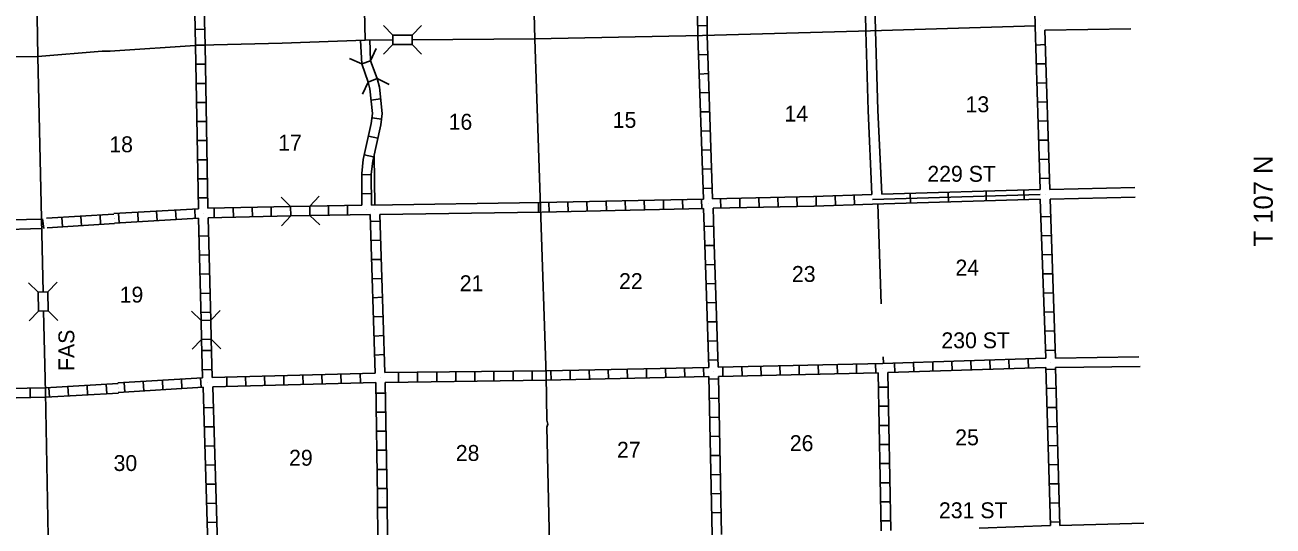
# Model space of a CAD drawing. Extents: x 2532 to 2309218, y 18983 to 16281591.
# Drawn here: x 2163115 to 2202349, y 16004573 to 16020319 of the extents above; entities that cross this region are included whole.
import ezdxf

# ---------------------------------------------------------------- set-up
doc = ezdxf.new("R2010")
doc.units = 0
for name, color, linetype in [('L11', 7, 'Continuous'), ('L13', 7, 'Continuous'), ('L14', 7, 'Continuous'), ('L18', 7, 'Continuous'), ('L21', 7, 'Continuous'), ('L30', 7, 'Continuous'), ('L4', 7, 'Continuous'), ('L50', 7, 'Continuous'), ('L8', 7, 'Continuous'), ('L9', 7, 'Continuous')]:
    doc.layers.add(name, color=color, linetype=linetype)

msp = doc.modelspace()

# ---------------------------------------------------------------- linework, layer by layer
at = {"layer": 'L11'}
for p, q in [((2174008, 16014660), (2179325, 16014735)), ((2174267, 16014360), (2179325, 16014435))]:
    msp.add_line(p, q, dxfattribs=at)
for points in [[(2189741, 16014994), (2189625, 16017627), (2189550, 16020127)], [(2190050, 16015002), (2189925, 16017644), (2189850, 16020144)]]:
    msp.add_lwpolyline(points, dxfattribs=at)
at = {"layer": 'L13'}
for p, q in [((2174117, 16014652), (2174092, 16016219)), ((2190033, 16011560), (2189925, 16014685)), ((2190100, 16009694), (2190091, 16009885))]:
    msp.add_line(p, q, dxfattribs=at)
at = {"layer": 'L18'}
for p, q in [((2174683, 16020002), (2174383, 16020302)), ((2175283, 16020002), (2175583, 16020302)), ((2174683, 16020002), (2174683, 16019702)), ((2174683, 16020002), (2175283, 16020002)), ((2175283, 16020002), (2175283, 16019702)), ((2173975, 16019194), (2174158, 16019585)), ((2174683, 16019702), (2174383, 16019402)), ((2174683, 16019702), (2175283, 16019702)), ((2175283, 16019702), (2175583, 16019402)), ((2173700, 16019094), (2173317, 16019269)), ((2173700, 16019094), (2173975, 16019194)), ((2173900, 16018527), (2173700, 16019094)), ((2174192, 16018635), (2173975, 16019194)), ((2173900, 16018527), (2174192, 16018635)), ((2174192, 16018635), (2174567, 16018452)), ((2173900, 16018527), (2173725, 16018144)), ((2171467, 16014619), (2171167, 16014910)), ((2171467, 16014619), (2172067, 16014627)), ((2172067, 16014627), (2172367, 16014935)), ((2172067, 16014627), (2172075, 16014327)), ((2171475, 16014319), (2171183, 16014010)), ((2171467, 16014619), (2171475, 16014319)), ((2171475, 16014319), (2172075, 16014327)), ((2172075, 16014327), (2172383, 16014035)), ((2163534, 16011927), (2163225, 16012219)), ((2163534, 16011927), (2163834, 16011935)), ((2163542, 16011327), (2163534, 16011927)), ((2163834, 16011935), (2164125, 16012235)), ((2163842, 16011335), (2163834, 16011935)), ((2163542, 16011327), (2163250, 16011019)), ((2163542, 16011327), (2163842, 16011335)), ((2163842, 16011335), (2164150, 16011035)), ((2168659, 16011035), (2168350, 16011327)), ((2168959, 16011044), (2169250, 16011344)), ((2168659, 16011035), (2168959, 16011044)), ((2168667, 16010435), (2168659, 16011035)), ((2168967, 16010444), (2168959, 16011044)), ((2168667, 16010435), (2168375, 16010127)), ((2168667, 16010435), (2168967, 16010444)), ((2168967, 16010444), (2169275, 16010144))]:
    msp.add_line(p, q, dxfattribs=at)
at = {"layer": 'L4'}
for p, q in [((2163409, 16024619), (2163525, 16019327)), ((2173808, 16019844), (2173792, 16020769)), ((2184416, 16019985), (2189700, 16020135)), ((2189700, 16020135), (2194883, 16020294)), ((2168625, 16019685), (2171200, 16019752)), ((2171200, 16019752), (2173808, 16019844)), ((2173808, 16019844), (2174683, 16019852)), ((2175283, 16019852), (2179133, 16019885)), ((2179133, 16019885), (2184416, 16019985)), ((2179142, 16019877), (2179325, 16014585)), ((2165784, 16019494), (2168625, 16019685)), ((2163525, 16019327), (2163684, 16011927)), ((2179325, 16014585), (2179500, 16009302)), ((2163700, 16011335), (2163759, 16008768)), ((2163759, 16008768), (2163859, 16003477))]:
    msp.add_line(p, q, dxfattribs=at)
for points in [[(2179042, 16023894), (2179142, 16019877)], [(2163525, 16019327), (2165542, 16019494), (2165792, 16019494)], [(2158275, 16019227), (2160942, 16019310), (2163525, 16019327)], [(2179500, 16009302), (2179525, 16007902), (2179550, 16007777), (2179525, 16007677), (2179608, 16004010)]]:
    msp.add_lwpolyline(points, dxfattribs=at)
at = {"layer": 'L50'}
for p, q in [((2197874, 16020202), (2195174, 16020152)), ((2198008, 16015210), (2195333, 16015144)), ((2198016, 16014910), (2195341, 16014844)), ((2195508, 16009852), (2198133, 16009885)), ((2195516, 16009552), (2198174, 16009585)), ((2195649, 16004585), (2198283, 16004660))]:
    msp.add_line(p, q, dxfattribs=at)
at = {"layer": 'L8'}
for p, q in [((2194874, 16020294), (2194749, 16025444)), ((2168475, 16019685), (2168358, 16024835)), ((2168775, 16019685), (2168667, 16024860)), ((2184183, 16025144), (2184266, 16019985)), ((2184483, 16025152), (2184566, 16019985)), ((2168467, 16020177), (2168767, 16020185)), ((2184258, 16020294), (2184558, 16020302)), ((2189550, 16020127), (2189850, 16020144)), ((2189700, 16020135), (2189700, 16020135)), ((2194874, 16020285), (2195033, 16015144)), ((2195024, 16020294), (2195024, 16020294)), ((2195174, 16020152), (2195333, 16015144)), ((2173700, 16019094), (2173658, 16019835)), ((2173808, 16019844), (2173808, 16019844)), ((2173975, 16019194), (2173958, 16019852)), ((2184266, 16019977), (2184566, 16019994)), ((2184266, 16019977), (2184441, 16014844)), ((2184416, 16019985), (2184416, 16019985)), ((2184566, 16019994), (2184733, 16014860)), ((2168475, 16019685), (2168775, 16019685)), ((2168475, 16019685), (2168567, 16014544)), ((2168625, 16019685), (2168625, 16019685)), ((2168775, 16019685), (2168859, 16014560)), ((2184283, 16019377), (2184583, 16019394)), ((2194891, 16019685), (2195191, 16019702)), ((2168484, 16019085), (2168784, 16019085)), ((2173842, 16019127), (2173842, 16019127)), ((2194908, 16019094), (2195208, 16019102)), ((2184308, 16018777), (2184608, 16018794)), ((2168500, 16018485), (2168792, 16018485)), ((2184325, 16018185), (2184625, 16018194)), ((2194924, 16018494), (2195224, 16018502)), ((2168509, 16017885), (2168808, 16017885)), ((2174000, 16017960), (2174292, 16017994)), ((2194949, 16017894), (2195249, 16017902)), ((2174025, 16017402), (2174325, 16017360)), ((2184350, 16017585), (2184650, 16017594)), ((2168517, 16017285), (2168817, 16017285)), ((2184366, 16016985), (2184666, 16016994)), ((2194966, 16017294), (2195266, 16017302)), ((2168525, 16016685), (2168825, 16016685)), ((2173917, 16016827), (2174208, 16016760)), ((2194983, 16016694), (2195283, 16016702)), ((2173783, 16016235), (2174075, 16016177)), ((2184383, 16016385), (2184683, 16016394)), ((2168534, 16016085), (2168834, 16016085)), ((2194999, 16016094), (2195299, 16016102)), ((2168550, 16015485), (2168850, 16015485)), ((2173700, 16015610), (2174000, 16015619)), ((2184408, 16015785), (2184708, 16015794)), ((2195016, 16015494), (2195316, 16015502)), ((2173708, 16015010), (2174008, 16015019)), ((2184425, 16015185), (2184725, 16015194)), ((2168559, 16014885), (2168859, 16014885)), ((2172067, 16014627), (2173708, 16014652)), ((2172658, 16014335), (2172658, 16014635)), ((2173258, 16014344), (2173258, 16014644)), ((2179258, 16014435), (2179258, 16014735)), ((2179325, 16014735), (2184441, 16014844)), ((2179583, 16014744), (2179592, 16014444)), ((2180183, 16014752), (2180192, 16014452)), ((2180783, 16014769), (2180791, 16014469)), ((2181383, 16014777), (2181391, 16014477)), ((2181983, 16014794), (2181991, 16014494)), ((2182583, 16014810), (2182591, 16014510)), ((2183183, 16014819), (2183191, 16014519)), ((2183783, 16014835), (2183791, 16014535)), ((2184383, 16014844), (2184391, 16014544)), ((2184591, 16014702), (2184591, 16014702)), ((2184733, 16014860), (2187916, 16014927)), ((2184750, 16014560), (2187916, 16014627)), ((2184983, 16014860), (2184991, 16014560)), ((2185583, 16014877), (2185591, 16014577)), ((2186183, 16014885), (2186191, 16014585)), ((2186783, 16014902), (2186791, 16014602)), ((2187383, 16014919), (2187391, 16014619)), ((2187908, 16014927), (2189741, 16014994)), ((2187916, 16014777), (2187916, 16014777)), ((2187925, 16014627), (2189758, 16014685)), ((2187983, 16014927), (2187991, 16014627)), ((2188583, 16014952), (2188591, 16014652)), ((2189183, 16014969), (2189191, 16014669)), ((2189900, 16014844), (2189900, 16014844)), ((2195033, 16014844), (2195208, 16009844)), ((2195183, 16014994), (2195183, 16014994)), ((2195341, 16014844), (2195508, 16009852)), ((2163792, 16014244), (2165909, 16014377)), ((2164292, 16013977), (2164275, 16014277)), ((2164892, 16014010), (2164875, 16014310)), ((2165492, 16014052), (2165475, 16014352)), ((2165909, 16014394), (2168567, 16014544)), ((2165917, 16014244), (2165917, 16014244)), ((2165925, 16014094), (2168575, 16014244)), ((2166075, 16014102), (2166059, 16014402)), ((2166675, 16014135), (2166659, 16014435)), ((2167267, 16014169), (2167250, 16014469)), ((2167867, 16014202), (2167850, 16014502)), ((2168467, 16014235), (2168450, 16014535)), ((2168575, 16014244), (2168659, 16011035)), ((2168717, 16014402), (2168717, 16014402)), ((2168859, 16014560), (2171467, 16014619)), ((2168875, 16014260), (2171475, 16014319)), ((2168875, 16014260), (2168959, 16011044)), ((2169067, 16014260), (2169059, 16014560)), ((2169667, 16014269), (2169658, 16014569)), ((2170267, 16014285), (2170258, 16014585)), ((2170858, 16014294), (2170858, 16014594)), ((2172075, 16014327), (2173967, 16014360)), ((2173867, 16014510), (2173867, 16014510)), ((2174125, 16009377), (2173967, 16014360)), ((2174117, 16014510), (2174117, 16014510)), ((2174425, 16009394), (2174267, 16014360)), ((2179325, 16014585), (2179325, 16014585)), ((2179367, 16014435), (2184450, 16014552)), ((2184450, 16014552), (2184483, 16013419)), ((2184750, 16014560), (2184783, 16013435)), ((2195058, 16014294), (2195358, 16014302)), ((2158534, 16014094), (2163634, 16014219)), ((2158542, 16013785), (2163642, 16013919)), ((2163634, 16014069), (2163634, 16014069)), ((2163709, 16013927), (2163667, 16014227)), ((2163800, 16014094), (2163800, 16014094)), ((2163809, 16013944), (2165925, 16014077)), ((2165917, 16014227), (2165917, 16014227)), ((2174275, 16014152), (2173975, 16014144)), ((2184466, 16013985), (2184766, 16013994)), ((2168584, 16013685), (2168884, 16013694)), ((2174300, 16013552), (2174000, 16013544)), ((2195074, 16013694), (2195374, 16013702)), ((2168600, 16013085), (2168900, 16013094)), ((2184483, 16013419), (2184608, 16009560)), ((2184483, 16013385), (2184783, 16013394)), ((2184633, 16013427), (2184633, 16013427)), ((2184783, 16013435), (2184908, 16009569)), ((2195099, 16013094), (2195399, 16013102)), ((2174317, 16012952), (2174017, 16012944)), ((2184500, 16012785), (2184800, 16012794)), ((2168617, 16012485), (2168917, 16012494)), ((2174333, 16012352), (2174033, 16012344)), ((2195116, 16012494), (2195416, 16012502)), ((2168634, 16011885), (2168934, 16011894)), ((2184525, 16012185), (2184825, 16012194)), ((2195133, 16011894), (2195433, 16011902)), ((2174350, 16011760), (2174050, 16011744)), ((2184541, 16011585), (2184841, 16011594)), ((2168650, 16011285), (2168950, 16011294)), ((2174375, 16011160), (2174075, 16011144)), ((2195158, 16011294), (2195458, 16011302)), ((2184558, 16010985), (2184858, 16010994)), ((2195174, 16010694), (2195474, 16010702)), ((2168667, 16010435), (2168700, 16009235)), ((2168967, 16010444), (2169000, 16009244)), ((2174392, 16010560), (2174092, 16010544)), ((2184575, 16010385), (2184875, 16010394)), ((2168684, 16010085), (2168984, 16010094)), ((2174408, 16009960), (2174108, 16009944)), ((2195191, 16010094), (2195491, 16010102)), ((2179500, 16009452), (2184608, 16009560)), ((2183258, 16009235), (2183250, 16009535)), ((2183858, 16009252), (2183850, 16009552)), ((2184458, 16009260), (2184450, 16009560)), ((2184600, 16009785), (2184900, 16009794)), ((2184908, 16009569), (2190083, 16009685)), ((2185058, 16009277), (2185050, 16009577)), ((2185658, 16009285), (2185650, 16009585)), ((2186258, 16009302), (2186250, 16009602)), ((2186858, 16009319), (2186850, 16009619)), ((2187458, 16009327), (2187450, 16009627)), ((2188058, 16009344), (2188050, 16009644)), ((2188658, 16009352), (2188650, 16009652)), ((2189258, 16009369), (2189250, 16009669)), ((2189858, 16009377), (2189850, 16009677)), ((2190075, 16009685), (2195208, 16009844)), ((2190083, 16009535), (2190083, 16009535)), ((2190241, 16009394), (2195208, 16009552)), ((2190458, 16009394), (2190450, 16009694)), ((2191058, 16009419), (2191050, 16009719)), ((2191658, 16009435), (2191650, 16009735)), ((2192258, 16009452), (2192250, 16009752)), ((2192858, 16009477), (2192849, 16009769)), ((2193458, 16009494), (2193449, 16009794)), ((2194058, 16009510), (2194049, 16009810)), ((2194658, 16009527), (2194649, 16009827)), ((2195208, 16009552), (2195349, 16004585)), ((2195358, 16009702), (2195358, 16009702)), ((2195516, 16009552), (2195649, 16004585)), ((2166034, 16009069), (2168700, 16009235)), ((2167450, 16008852), (2167434, 16009152)), ((2168050, 16008894), (2168034, 16009194)), ((2168650, 16008927), (2168634, 16009227)), ((2168700, 16009485), (2169000, 16009494)), ((2169000, 16009244), (2174125, 16009377)), ((2169459, 16008960), (2169459, 16009260)), ((2170058, 16008977), (2170050, 16009277)), ((2170658, 16008994), (2170650, 16009294)), ((2171258, 16009010), (2171250, 16009310)), ((2171858, 16009019), (2171850, 16009319)), ((2172458, 16009035), (2172450, 16009335)), ((2173058, 16009052), (2173050, 16009352)), ((2173658, 16009069), (2173650, 16009369)), ((2174283, 16009235), (2174283, 16009235)), ((2174425, 16009394), (2179500, 16009452)), ((2174442, 16009085), (2179500, 16009152)), ((2174858, 16009094), (2174858, 16009394)), ((2175458, 16009102), (2175458, 16009402)), ((2176058, 16009110), (2176058, 16009410)), ((2176658, 16009119), (2176658, 16009419)), ((2177258, 16009127), (2177258, 16009427)), ((2177858, 16009127), (2177858, 16009427)), ((2178458, 16009135), (2178458, 16009435)), ((2179058, 16009144), (2179058, 16009444)), ((2179500, 16009302), (2179500, 16009302)), ((2179500, 16009152), (2184608, 16009269)), ((2179658, 16009152), (2179650, 16009452)), ((2180258, 16009169), (2180250, 16009469)), ((2180858, 16009185), (2180850, 16009485)), ((2181458, 16009194), (2181450, 16009494)), ((2182058, 16009210), (2182050, 16009510)), ((2182658, 16009219), (2182650, 16009519)), ((2184608, 16009269), (2184716, 16004293)), ((2184616, 16009185), (2184916, 16009194)), ((2184758, 16009419), (2184758, 16009419)), ((2184916, 16009269), (2189941, 16009385)), ((2184916, 16009269), (2185016, 16004302)), ((2189941, 16009385), (2190033, 16004419)), ((2190241, 16009394), (2190333, 16004435)), ((2195216, 16009494), (2195516, 16009502)), ((2163284, 16008610), (2163275, 16008910)), ((2163750, 16008919), (2166042, 16009052)), ((2163759, 16008768), (2163759, 16008768)), ((2163767, 16008619), (2166059, 16008752)), ((2163884, 16008627), (2163867, 16008927)), ((2164484, 16008660), (2164467, 16008960)), ((2165084, 16008694), (2165067, 16008994)), ((2165684, 16008727), (2165667, 16009027)), ((2166042, 16008919), (2166042, 16008919)), ((2166050, 16008768), (2168717, 16008935)), ((2166050, 16008902), (2166050, 16008902)), ((2166259, 16008785), (2166234, 16009077)), ((2166850, 16008819), (2166834, 16009119)), ((2168717, 16008935), (2168867, 16003977)), ((2168859, 16009094), (2168859, 16009094)), ((2169017, 16008944), (2174142, 16009085)), ((2169017, 16008944), (2169167, 16004002)), ((2174200, 16005460), (2174142, 16009085)), ((2174442, 16008752), (2174142, 16008752)), ((2174500, 16005460), (2174442, 16009085)), ((2189941, 16008935), (2190241, 16008935)), ((2195233, 16008894), (2195533, 16008902)), ((2184625, 16008585), (2184925, 16008594)), ((2168734, 16008285), (2169034, 16008294)), ((2174450, 16008152), (2174150, 16008152)), ((2184641, 16007985), (2184941, 16007994)), ((2189958, 16008335), (2190258, 16008335)), ((2195249, 16008294), (2195549, 16008302)), ((2168750, 16007685), (2169050, 16007694)), ((2189966, 16007735), (2190266, 16007735)), ((2195266, 16007694), (2195566, 16007702)), ((2174467, 16007552), (2174167, 16007552)), ((2184650, 16007385), (2184950, 16007394)), ((2168767, 16007085), (2169067, 16007094)), ((2174475, 16006952), (2174175, 16006952)), ((2184666, 16006785), (2184966, 16006794)), ((2189983, 16007135), (2190283, 16007135)), ((2195283, 16007094), (2195583, 16007102)), ((2168784, 16006485), (2169084, 16006493)), ((2189991, 16006535), (2190291, 16006535)), ((2195299, 16006494), (2195599, 16006502)), ((2174483, 16006352), (2174183, 16006352)), ((2184683, 16006185), (2184983, 16006194)), ((2168809, 16005885), (2169109, 16005893)), ((2174492, 16005752), (2174192, 16005752)), ((2190008, 16005935), (2190308, 16005935)), ((2195316, 16005894), (2195616, 16005902)), ((2168825, 16005285), (2169125, 16005293)), ((2174350, 16005460), (2174350, 16005460)), ((2184691, 16005585), (2184991, 16005594)), ((2190016, 16005335), (2190316, 16005335)), ((2195333, 16005294), (2195633, 16005302)), ((2174500, 16005152), (2174200, 16005152)), ((2184708, 16004985), (2185008, 16004994)), ((2168842, 16004685), (2169142, 16004693)), ((2190033, 16004735), (2190333, 16004735)), ((2193116, 16004510), (2195349, 16004585)), ((2195349, 16004694), (2195649, 16004702))]:
    msp.add_line(p, q, dxfattribs=at)
for points in [[(2189550, 16020135), (2189450, 16024510), (2189450, 16025277)], [(2189850, 16020135), (2189750, 16024510), (2189750, 16025294)], [(2174008, 16014660), (2174000, 16015635), (2174050, 16016044), (2174300, 16017177), (2174342, 16017535), (2174258, 16018360), (2174192, 16018635)], [(2173708, 16014652), (2173700, 16015652), (2173750, 16016094), (2174000, 16017227), (2174042, 16017535), (2173958, 16018310), (2173900, 16018527)], [(2158617, 16008768), (2161459, 16008869), (2163759, 16008919)], [(2158626, 16008477), (2161459, 16008568), (2163759, 16008619)], [(2174210, 16004101), (2174200, 16005460)], [(2174511, 16004110), (2174500, 16005460)]]:
    msp.add_lwpolyline(points, dxfattribs=at)
at = {"layer": 'L9'}
for p, q in [((2190050, 16015002), (2195033, 16015144)), ((2190942, 16015020), (2190951, 16014722)), ((2192134, 16015056), (2192143, 16014758)), ((2193327, 16015092), (2193336, 16014794)), ((2194520, 16015128), (2194528, 16014829)), ((2189753, 16014835), (2195028, 16014994)), ((2189758, 16014685), (2195033, 16014844))]:
    msp.add_line(p, q, dxfattribs=at)

# ---------------------------------------------------------------- texts
at = {"layer": 'L14'}
for s, p in [('14', (2186991, 16017285)), ('13', (2192683, 16017577)), ('16', (2176433, 16017027)), ('15', (2181591, 16017085)), ('18', (2165767, 16016319)), ('17', (2171075, 16016369)), ('23', (2187225, 16012244)), ('24', (2192366, 16012444)), ('21', (2176783, 16011952)), ('22', (2181791, 16012019)), ('19', (2166092, 16011594)), ('25', (2192358, 16007110)), ('27', (2181725, 16006719)), ('26', (2187158, 16006927)), ('30', (2165900, 16006302)), ('29', (2171417, 16006468)), ('28', (2176658, 16006619))]:
    msp.add_text(s, height=500, rotation=0.0002, dxfattribs=at).set_placement(p)
at = {"layer": 'L21'}
msp.add_text('FAS', height=499.9, rotation=90.0015, dxfattribs=at).set_placement((2164667, 16009444))
at = {"layer": 'L30'}
for s, p in [('229 ST', (2191482, 16015392)), ('230 ST', (2191924, 16010159)), ('231 ST', (2191847, 16004817))]:
    msp.add_text(s, height=500, rotation=0.0002, dxfattribs=at).set_placement(p)
at = {"layer": 'L50'}
msp.add_text('T 107 N', height=600, rotation=90.0002, dxfattribs=at).set_placement((2202341, 16013360))

doc.saveas('drawing.dxf')
